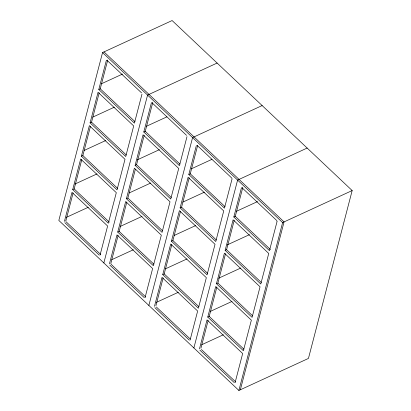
<?xml version="1.0" encoding="UTF-8"?>
<svg xmlns="http://www.w3.org/2000/svg" width="411" height="411" viewBox="0 0 411 411"><rect width="100%" height="100%" fill="white"/><g stroke="black" fill="none" stroke-linecap="round" stroke-linejoin="round"><path stroke-width="0.62" d="M102.555 52.572L58.83 220.44L238.894 390.45L308.445 358.428L352.17 190.56L172.106 20.55L102.555 52.572L282.619 222.582L238.894 390.45M64.429 221.37L71.982 192.379L107.62 226.024L100.068 255.015M72.711 189.579L80.674 159.016L116.308 192.661L108.35 223.224L72.711 189.579L74.16 188.911L81.804 159.571M81.404 156.211L89.362 125.648L125.001 159.298L117.037 189.861L81.404 156.211L82.852 155.548L90.492 126.208M90.091 122.848L98.054 92.285L133.693 125.936L125.73 156.499L90.091 122.848L91.54 122.18L99.185 92.84M141.975 94.145L134.423 123.136L98.784 89.485L106.336 60.494L107.302 60.052M65.878 220.702L73.112 192.944M98.784 89.485L100.233 88.817L107.625 60.443M103.844 262.942L147.575 95.075L217.121 63.053M109.444 263.872L116.996 234.881L152.635 268.527L145.083 297.518M117.726 232.081L125.689 201.518L161.328 235.164L153.365 265.727L117.726 232.081L119.175 231.414L126.819 202.073M126.418 198.719L134.382 168.15L170.015 201.801L162.057 232.364L126.418 198.719L127.867 198.051L135.353 169.322M135.111 165.35L143.069 134.787L178.708 168.438L170.745 199.001L135.111 165.35L136.56 164.688L144.199 135.342M186.99 136.647L179.437 165.638L143.799 131.988L151.351 102.997L152.317 102.555M110.893 263.204L118.127 235.446M143.799 131.988L145.247 131.32L152.64 102.945M148.864 305.445L192.589 137.577L262.136 105.555M154.464 306.375L162.016 277.384L197.65 311.029L190.098 340.02M162.746 274.584L170.704 244.021L206.343 277.666L198.379 308.229L162.746 274.584L164.195 273.916L171.834 244.576M171.433 241.221L179.396 210.658L215.03 244.304L207.072 274.867L171.433 241.221L172.882 240.553L180.527 211.213M180.126 207.853L188.084 177.29L223.723 210.941L215.76 241.504L180.126 207.853L181.575 207.19L189.214 177.845M232.004 179.15L224.452 208.141L188.813 174.49L196.366 145.499M155.913 305.707L163.141 277.949M188.813 174.49L190.262 173.822L197.655 145.448M193.879 347.947L237.604 180.08L307.156 148.058M199.479 348.877L207.031 319.886L242.665 353.532L235.118 382.523M207.761 317.087L215.718 286.524L251.357 320.169L243.394 350.732L207.761 317.087L209.209 316.419L216.849 287.078M216.448 283.724L224.411 253.161L260.05 286.806L252.087 317.369L216.448 283.724L217.897 283.056L225.541 253.715M225.141 250.356L233.104 219.793L268.737 253.443L260.78 284.006L225.141 250.356L226.589 249.693L234.234 220.353M277.019 221.652L269.467 250.643L233.833 216.993L241.38 188.002L242.346 187.56M200.928 348.209L208.156 320.452M233.833 216.993L235.282 216.325L242.67 187.955M240.343 389.782L284.068 221.914L104.004 51.904M101.496 83.736L122.478 74.078M92.809 117.104L114.366 107.173M84.116 150.467L105.678 140.541M146.511 126.239L166.907 116.852M74.843 184.097L96.986 173.904M137.238 159.874L159.386 149.676M66.15 217.46L88.298 207.267M129.131 192.97L150.693 183.044M191.531 168.741L211.927 159.355M120.444 226.333L142 216.407M182.838 202.109L204.401 192.178M111.751 259.695L133.313 249.77M174.146 235.472L195.708 225.547M236.546 211.244L257.522 201.59M165.458 268.835L187.02 258.909M227.273 244.879L249.415 234.686M282.619 222.582L352.17 190.56M156.185 302.465L178.328 292.272M218.58 278.242L240.723 268.049M210.473 311.338L232.035 301.412M201.78 344.701L223.343 334.775M107.143 60.386L141.528 92.855M152.157 102.889L186.548 135.358M197.172 145.391L231.563 177.86M242.192 187.894L276.577 220.363M100.233 88.817L134.947 121.594M145.247 131.32L179.961 164.097M190.262 173.822L224.976 206.599M235.282 216.325L270.453 249.539M91.54 122.18L126.254 154.957M136.56 164.688L171.269 197.46M181.575 207.19L216.284 239.962M226.589 249.693L261.304 282.465M82.852 155.548L117.561 188.32M127.867 198.051L162.581 230.823M172.882 240.553L207.596 273.325M217.897 283.056L252.611 315.828M74.16 188.911L109.336 222.12M119.175 231.414L153.889 264.186M164.195 273.916L198.903 306.688M209.209 316.419L243.918 349.191M66.32 221.991L100.71 254.46M111.34 264.494L145.725 296.963M156.355 306.996L190.278 339.024M201.369 349.499L235.755 381.968M64.871 222.659L99.262 255.128M109.891 265.162L144.276 297.631M154.906 307.664L189.291 340.133M199.921 350.167L234.306 382.636M276.865 220.748L277.045 221.452M231.85 178.246L232.01 178.718M111.052 264.103L110.888 263.631M65.935 221.37L65.852 220.902"/></g></svg>
